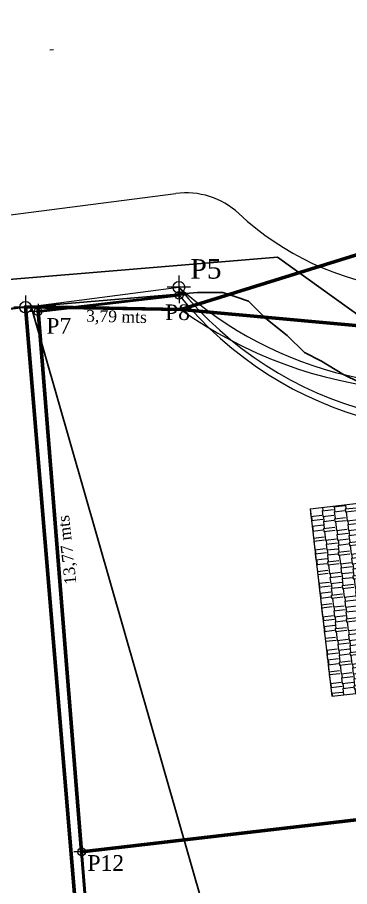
# Model space of a CAD drawing. Header units: metres. Extents: x 2 to 659295185, y -28 to 1124222152.
# Drawn here: x 658227.66 to 658236.2, y 1124147.31 to 1124169.63 of the extents above; entities that cross this region are included whole.
import ezdxf

# ---------------------------------------------------------------- set-up
doc = ezdxf.new("R2010")
doc.units = ezdxf.units.M
doc.header["$MEASUREMENT"] = 0
doc.linetypes.add('DASHED2', pattern=[9.525, 6.35, -3.175])
doc.layers.add('DPIC_Brocal', color=7, linetype='CONTINUOUS', lineweight=13)
doc.layers.add('DPIC_Vialidad', color=14, linetype='CONTINUOUS', lineweight=20)
for name, color, linetype in [('DPIC_Cotas', 7, 'CONTINUOUS'), ('MANZANA', 30, 'CONTINUOUS'), ('Parcelas', 140, 'CONTINUOUS')]:
    doc.layers.add(name, color=color, linetype=linetype)
for name, color, linetype, lineweight, true_color in [('DPIC_Poligonal', 7, 'CONTINUOUS', 60, 0xc3472d), ('DPIC_Poligonal General', 7, 'CONTINUOUS', 50, 0x008fc5), ('DPIC_Poligonal P1', 7, 'CONTINUOUS', 50, 0x46387c), ('DPIC_Poligonal P2', 7, 'CONTINUOUS', 50, 0xcb6291)]:
    doc.layers.add(name, color=color, linetype=linetype, lineweight=lineweight, true_color=true_color)
doc.styles.add('ESTILO2', font='times.ttf')
doc.styles.add('TextBookAntig', font='ANTQUAB.TTF', dxfattribs={"height": 3})

# ---------------------------------------------------------------- blocks, each defined once
blk = doc.blocks.new('*U1455')
at = {"layer": 'DPIC_Poligonal General', "linetype": 'Continuous', "lineweight": 9}
for p, q in [((0.204, -0.17), (0.204, -0.77)), ((0.504, -0.47), (-0.096, -0.47))]:
    blk.add_line(p, q, dxfattribs=at)
blk.add_circle((0.204, -0.47), 0.15, dxfattribs=at)
at = {"layer": 'DPIC_Poligonal General', "color": 18, "lineweight": 9, "insert": (0.5, 0), "char_height": 0.5, "attachment_point": 4, "style": 'ESTILO2'}
blk.add_mtext('P5', dxfattribs=at)
blk = doc.blocks.new('*U1456')
at = {"layer": 'DPIC_Poligonal General', "linetype": 'Continuous', "lineweight": 9}
for p, q in [((1.719, -0.139), (1.719, -0.739)), ((2.019, -0.439), (1.419, -0.439))]:
    blk.add_line(p, q, dxfattribs=at)
blk.add_circle((1.719, -0.439), 0.15, dxfattribs=at)
at = {"layer": 'DPIC_Poligonal General', "color": 18, "lineweight": 9, "insert": (0.5, 0), "char_height": 0.5, "attachment_point": 4, "style": 'ESTILO2'}
blk.add_mtext('P6', dxfattribs=at)
blk = doc.blocks.new('*U1458')
at = {"layer": 'DPIC_Poligonal P1', "linetype": 'Continuous', "lineweight": 9}
for p, q in [((0.187, 0.564), (0.187, 0.164)), ((0.387, 0.364), (-0.013, 0.364))]:
    blk.add_line(p, q, dxfattribs=at)
blk.add_circle((0.187, 0.364), 0.1, dxfattribs=at)
at = {"layer": 'DPIC_Poligonal P1', "color": 18, "lineweight": 9, "insert": (0.4, 0), "char_height": 0.4, "attachment_point": 4, "style": 'ESTILO2'}
blk.add_mtext('P7', dxfattribs=at)
blk = doc.blocks.new('*U1459')
at = {"layer": 'DPIC_Poligonal P1', "linetype": 'Continuous', "lineweight": 9}
for p, q in [((0.762, 0.639), (0.762, 0.239)), ((0.962, 0.439), (0.562, 0.439))]:
    blk.add_line(p, q, dxfattribs=at)
blk.add_circle((0.762, 0.439), 0.1, dxfattribs=at)
at = {"layer": 'DPIC_Poligonal P1', "color": 18, "lineweight": 9, "insert": (0.4, 0), "char_height": 0.4, "attachment_point": 4, "style": 'ESTILO2'}
blk.add_mtext('P8', dxfattribs=at)
blk = doc.blocks.new('*U1463')
at = {"layer": 'DPIC_Poligonal P1', "linetype": 'Continuous', "lineweight": 9}
for p, q in [((0.249, 0.489), (0.249, 0.089)), ((0.449, 0.289), (0.049, 0.289))]:
    blk.add_line(p, q, dxfattribs=at)
blk.add_circle((0.249, 0.289), 0.1, dxfattribs=at)
at = {"layer": 'DPIC_Poligonal P1', "color": 18, "lineweight": 9, "insert": (0.4, 0), "char_height": 0.4, "attachment_point": 4, "style": 'ESTILO2'}
blk.add_mtext('P12', dxfattribs=at)
blk = doc.blocks.new('*U1464')
at = {"layer": 'DPIC_Poligonal P2', "linetype": 'Continuous', "lineweight": 9}
for p, q in [((0.249, 0.484), (0.249, 0.084)), ((0.449, 0.284), (0.049, 0.284))]:
    blk.add_line(p, q, dxfattribs=at)
blk.add_circle((0.249, 0.284), 0.1, dxfattribs=at)
at = {"layer": 'DPIC_Poligonal P2', "color": 18, "lineweight": 9, "insert": (0.4, 0), "char_height": 0.4, "attachment_point": 4, "style": 'ESTILO2'}
blk.add_mtext('P12', dxfattribs=at)

msp = doc.modelspace()

# ---------------------------------------------------------------- hatches: boundary and pattern name
at = {"layer": 'DPIC_Poligonal P1', "lineweight": 0}
h = msp.add_hatch(dxfattribs=at)
h.set_pattern_fill('AR-RSHKE', color=0, scale=0.001, angle=276.62621, style=0)
h.set_pattern_definition([(276.6262, (658236.1148, 1124148.99153), (0.377503, -0.608202), [0.1524, -0.127, 0.1778, -0.0762, 0.2286, -0.1016]), (276.6262, (658236.145, 1124148.8416), (0.377503, -0.608202), [0.127, -0.4826, 0.1016, -0.1524]), (276.6262, (658236.14863, 1124148.53518), (0.377503, -0.608202), [0.0762, -0.7874]), (6.6262, (658236.1148, 1124148.99153), (0.277851, 0.249629), [0.2921, -0.9271]), (6.6262, (658236.13238, 1124148.84014), (0.277851, 0.249629), [0.28575, -0.93345]), (6.6262, (658236.14704, 1124148.714), (0.277851, 0.249629), [0.2667, -0.9525]), (6.6262, (658236.14863, 1124148.53518), (0.277851, 0.249629), [0.2921, -0.9271]), (6.6262, (658236.15742, 1124148.4595), (0.277851, 0.249629), [0.2921, -0.9271]), (6.6262, (658236.20272, 1124148.23462), (0.277851, 0.249629), [0.2794, -0.9398])])
h.paths.add_polyline_path([(658239.7523, 1124157.5434), (658235.183, 1124157.0126), (658235.7427, 1124152.195), (658236.587, 1124152.2931), (658236.9591, 1124149.0896), (658240.6841, 1124149.5223)])
h.paths.add_polyline_path([(658239.1979, 1124154.6651), (658238.7341, 1124154.3204), (658239.2646, 1124154.0911)], flags=16)

# ---------------------------------------------------------------- linework, layer by layer
at = {"layer": 'DPIC_Brocal'}
for p, q in [((658162.3817, 1124156.0917), (658231.7337, 1124165.1078)), ((658162.3817, 1124153.6715), (658231.8141, 1124162.698))]:
    msp.add_line(p, q, dxfattribs=at)
for centre, radius, start, end in [((658239.2259, 1124168.5265), 9.5529, 219.16611, 148.68574), ((658239.1543, 1124168.6304), 9.4378, 218.9452, 148.90683)]:
    msp.add_arc(centre, radius, start, end, dxfattribs=at)
at = {"layer": 'DPIC_Brocal', "lineweight": 5}
for centre, radius, start, end in [((658238.4347, 1124170.0916), 7.4897, 227.23751, 145.63555), ((658231.9916, 1124163.1245), 2, 47.23751, 97.40714)]:
    msp.add_arc(centre, radius, start, end, dxfattribs=at)
at = {"layer": 'DPIC_Poligonal'}
for points in [[(658232.3817, 1124108.2494), (658256.4817, 1124111.2494), (658257.3817, 1124168.7994), (658247.8617, 1124167.0994), (658231.8617, 1124162.1294), (658227.8717, 1124162.1994), (658232.3817, 1124108.2494)], [(658228.1868, 1124162.1933), (658231.8617, 1124162.1294), (658243.1849, 1124161.0901), (658250.8778, 1124161.9837), (658250.6436, 1124150.6793), (658229.315, 1124148.2016), (658228.1868, 1124162.1933)]]:
    msp.add_lwpolyline(points, dxfattribs=at)
at = {"layer": 'DPIC_Poligonal', "lineweight": 9}
msp.add_lwpolyline([(658228.1868, 1124162.1938), (658231.8617, 1124162.1294, 0.2702621), (658243.1849, 1124161.0901), (658250.8778, 1124161.9837), (658250.6436, 1124150.6793), (658229.315, 1124148.2016)], format="xyb", close=True, dxfattribs=at)
msp.add_lwpolyline([(658229.315, 1124148.2016), (658250.6436, 1124150.6793), (658250.4134, 1124140.6235), (658230.1161, 1124138.2656)], close=True, dxfattribs=at)
at = {"layer": 'DPIC_Poligonal', "lineweight": 5}
msp.add_arc((658238.4348, 1124170.0917), 9.9247, 228.15673, 341.8217, dxfattribs=at)
at = {"layer": 'DPIC_Poligonal General', "color": 0}
for points in [[(658248.0713, 1124167.7181), (658248.0713, 1124167.7181), (658257.3817, 1124168.7994), (658256.4817, 1124111.2493), (658232.3817, 1124108.2494), (658227.8717, 1124162.1994)], [(658228.1965, 1124162.0722), (658231.8195, 1124162.4931)], [(658242.8903, 1124161.0558), (658250.9024, 1124161.9866), (658250.6421, 1124150.6791), (658229.315, 1124148.2016), (658228.1965, 1124162.0721)]]:
    msp.add_lwpolyline(points, dxfattribs=at)
at = {"layer": 'DPIC_Poligonal General'}
msp.add_lwpolyline([(658228.1966, 1124162.0722), (658231.8194, 1124162.4932)], dxfattribs=at)
msp.add_lwpolyline([(658229.315, 1124148.2015), (658250.6436, 1124150.6792), (658250.4134, 1124140.6234), (658230.1162, 1124138.2655)], close=True, dxfattribs=at)
at = {"layer": 'DPIC_Poligonal P1', "lineweight": 0}
for p, q in [((658235.183, 1124157.0126), (658243.2289, 1124157.9473)), ((658235.183, 1124157.0126), (658235.7427, 1124152.195)), ((658235.7427, 1124152.195), (658236.587, 1124152.2931))]:
    msp.add_line(p, q, dxfattribs=at)
at = {"layer": 'DPIC_Poligonal P2', "color": 0}
msp.add_lwpolyline([(658229.315, 1124148.2016), (658250.6436, 1124150.6793), (658250.4134, 1124140.6235), (658230.1161, 1124138.2656)], close=True, dxfattribs=at)
at = {"layer": 'DPIC_Vialidad', "linetype": 'DASHED2', "lineweight": 5}
msp.add_line((658162.3817, 1124160.2005), (658228.5935, 1124168.8079), dxfattribs=at)
at = {"layer": 'MANZANA', "lineweight": -3}
for p, q in [((658234.3432, 1124163.4718), (658166.5687, 1124157.8052)), ((658236.5325, 1124161.9091), (658234.3432, 1124163.4718))]:
    msp.add_line(p, q, dxfattribs=at)
at = {"layer": 'MANZANA', "lineweight": -2}
for p, q in [((658223.7506, 1124161.8501), (658232.2933, 1124162.56)), ((658232.2933, 1124162.56), (658232.9447, 1124162.56)), ((658232.9447, 1124162.56), (658233.2745, 1124162.45)), ((658233.2745, 1124162.45), (658233.6044, 1124162.34)), ((658233.6044, 1124162.34), (658234.0497, 1124161.9001)), ((658234.0497, 1124161.9001), (658234.5939, 1124161.4602)), ((658234.5939, 1124161.4602), (658235.0392, 1124161.0203)), ((658235.0392, 1124161.0203), (658235.4762, 1124160.8003)), ((658235.4762, 1124160.8003), (658236.0287, 1124160.4704)), ((658236.0287, 1124160.4704), (658236.4657, 1124160.2504))]:
    msp.add_line(p, q, dxfattribs=at)
at = {"layer": 'Parcelas', "lineweight": -3}
msp.add_line((658236.0287, 1124134.2789), (658228.0219, 1124162.205), dxfattribs=at)

# ---------------------------------------------------------------- block references
at = {"layer": 'DPIC_Poligonal General', "color": 0, "lineweight": 9}
for name, p in [('*U1455', (658231.6106, 1124163.1669)), ('*U1456', (658226.1542, 1124162.6236))]:
    msp.add_blockref(name, p, dxfattribs=at)
at = {"layer": 'DPIC_Poligonal P1', "color": 0, "lineweight": 9}
for name, p in [('*U1459', (658231.0584, 1124162.0542)), ('*U1458', (658228.0094, 1124161.7081))]:
    msp.add_blockref(name, p, dxfattribs=at)
at = {"layer": 'DPIC_Poligonal P1', "lineweight": 9}
msp.add_blockref('*U1463', (658229.0661, 1124147.9121), dxfattribs=at)
at = {"layer": 'DPIC_Poligonal P2', "color": 0, "lineweight": 9}
msp.add_blockref('*U1464', (658229.0656, 1124147.9178), dxfattribs=at)

# ---------------------------------------------------------------- texts
at = {"layer": 'DPIC_Cotas', "char_height": 0.3, "width": 4.283965, "attachment_point": 1, "style": 'TextBookAntig'}
for s, insert, rotation in [('\\pi1.3701;{\\fBook Antiqua|b0|i0|c0|p18;3,79 mts}', (658228.0661, 1124162.153), 358.5506), ('\\pi1.2665;{\\fBook Antiqua|b0|i0|c0|p18;13,77 mts}', (658229.0171, 1124153.7915), 96.10988)]:
    msp.add_mtext(s, dxfattribs=dict(at, insert=insert, rotation=rotation))

doc.saveas('drawing.dxf')
